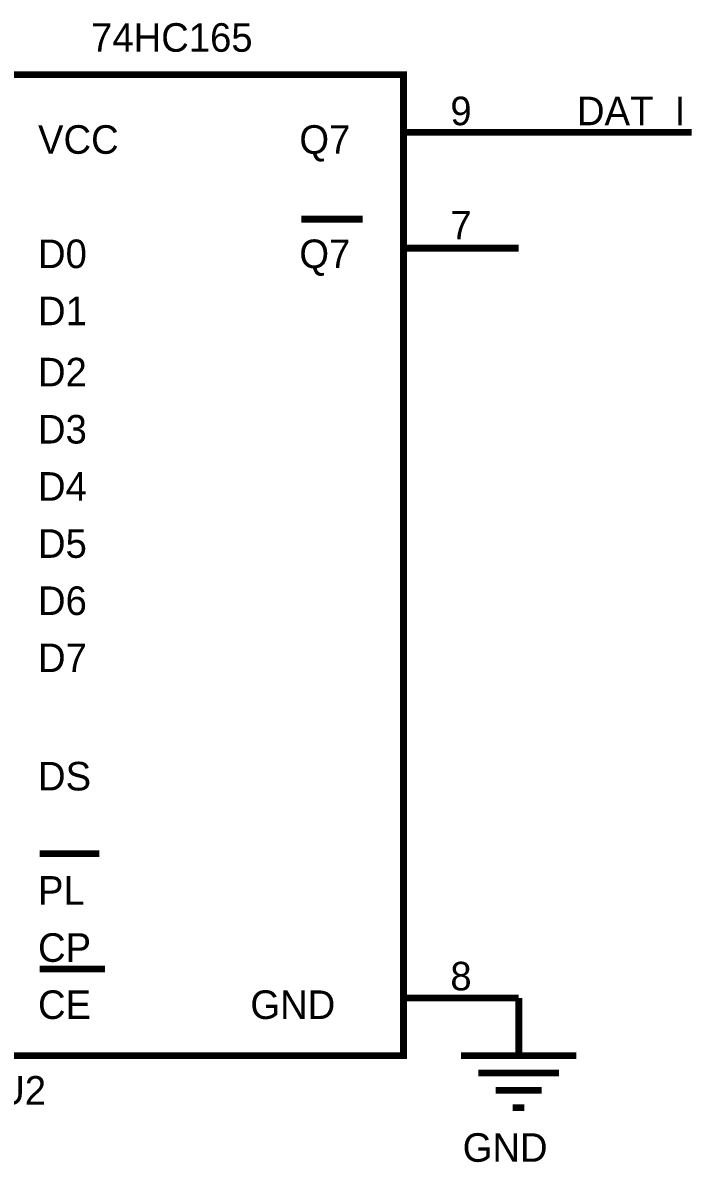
# Model space of a CAD drawing. Header units: inches. Extents: x 0 to 22.3, y 0 to 15.7.
# Drawn here: x 19.041 to 20.206, y 8.415 to 10.39 of the extents above; entities that cross this region are included whole.
import ezdxf

# ---------------------------------------------------------------- set-up
doc = ezdxf.new("R2010")
doc.units = ezdxf.units.IN
doc.header["$MEASUREMENT"] = 0
doc.layers.add('Sheet', color=255, linetype='Continuous')

msp = doc.modelspace()

# ---------------------------------------------------------------- linework, layer by layer
at = {"layer": 'Sheet'}
for points in [[(19.0006, 10.2996, 0.0118, 0.0118, 0), (19.7008, 10.2996, 0.0118, 0.0118, 0), (19.7008, 8.5996, 0.0118, 0.0118, 0), (19.0006, 8.5996, 0.0118, 0.0118, 0), (19.0006, 10.2996, 0.0118, 0.0118, 0)], [(19.0006, 10.2996, 0.0039, 0.0039, 0), (19.0006, 8.5996, 0.0039, 0.0039, 0), (19.7008, 8.5996, 0.0039, 0.0039, 0), (19.7008, 10.2996, 0.0039, 0.0039, 0), (19.0006, 10.2996, 0.0039, 0.0039, 0), (19.0006, 10.2996, 0.0039, 0.0039, 0)]]:
    msp.add_lwpolyline(points, format="xyseb", close=True, dxfattribs=at)
for points in [[(19.7008, 10.1997, 0.0118, 0.0118, 0), (19.9006, 10.1997, 0.0118, 0.0118, 0)], [(19.9006, 10.1997, 0.0118, 0.0118, 0), (20.2003, 10.1997, 0.0118, 0.0118, 0)], [(19.5894, 10.0494, 0.0118, 0.0118, 0), (19.524, 10.0494, 0.0118, 0.0118, 0)], [(19.6301, 10.0494, 0.0118, 0.0118, 0), (19.5894, 10.0494, 0.0118, 0.0118, 0)], [(19.7008, 9.999, 0.0118, 0.0118, 0), (19.9006, 9.999, 0.0118, 0.0118, 0)], [(19.1209, 8.9497, 0.0118, 0.0118, 0), (19.0705, 8.9497, 0.0118, 0.0118, 0)], [(19.1739, 8.9497, 0.0118, 0.0118, 0), (19.1209, 8.9497, 0.0118, 0.0118, 0)], [(19.1306, 8.7499, 0.0118, 0.0118, 0), (19.0705, 8.7499, 0.0118, 0.0118, 0)], [(19.1836, 8.7499, 0.0118, 0.0118, 0), (19.1306, 8.7499, 0.0118, 0.0118, 0)], [(19.7008, 8.6995, 0.0118, 0.0118, 0), (19.9006, 8.6995, 0.0118, 0.0118, 0)], [(19.9006, 8.6995, 0.0118, 0.0118, 0), (19.9006, 8.5996, 0.0118, 0.0118, 0)], [(19.8007, 8.5996, 0.0118, 0.0118, 0), (20.0005, 8.5996, 0.0118, 0.0118, 0)], [(19.8308, 8.5696, 0.0118, 0.0118, 0), (19.9705, 8.5696, 0.0118, 0.0118, 0)], [(19.8608, 8.5395, 0.0118, 0.0118, 0), (19.9404, 8.5395, 0.0118, 0.0118, 0)], [(19.89, 8.5095, 0.0118, 0.0118, 0), (19.9103, 8.5095, 0.0118, 0.0118, 0)]]:
    msp.add_lwpolyline(points, format="xyseb", dxfattribs=at)

# ---------------------------------------------------------------- texts
for s, p in [('74HC165', (19.1598, 10.3394)), ('9', (19.7821, 10.2121)), ('DAT_I', (20.0014, 10.2121)), ('VCC', (19.0678, 10.1626)), ('Q7', (19.5205, 10.1626)), ('7', (19.7821, 10.0141)), ('D0', (19.0678, 9.9645)), ('Q7', (19.5205, 9.9645)), ('D1', (19.0678, 9.8655)), ('D2', (19.0678, 9.7595)), ('D3', (19.0678, 9.6605)), ('D4', (19.0678, 9.5614)), ('D5', (19.0678, 9.4624)), ('D6', (19.0678, 9.3634)), ('D7', (19.0678, 9.2644)), ('DS', (19.0678, 9.0593)), ('PL', (19.0678, 8.8613)), ('CP', (19.0678, 8.7623)), ('8', (19.7821, 8.7128)), ('CE', (19.0678, 8.6633)), ('GND', (19.4356, 8.6633)), ('U2', (18.9971, 8.5148)), ('GND', (19.8034, 8.4158))]:
    msp.add_text(s, height=0.0495, dxfattribs=at).set_placement(p)

doc.saveas('drawing.dxf')
